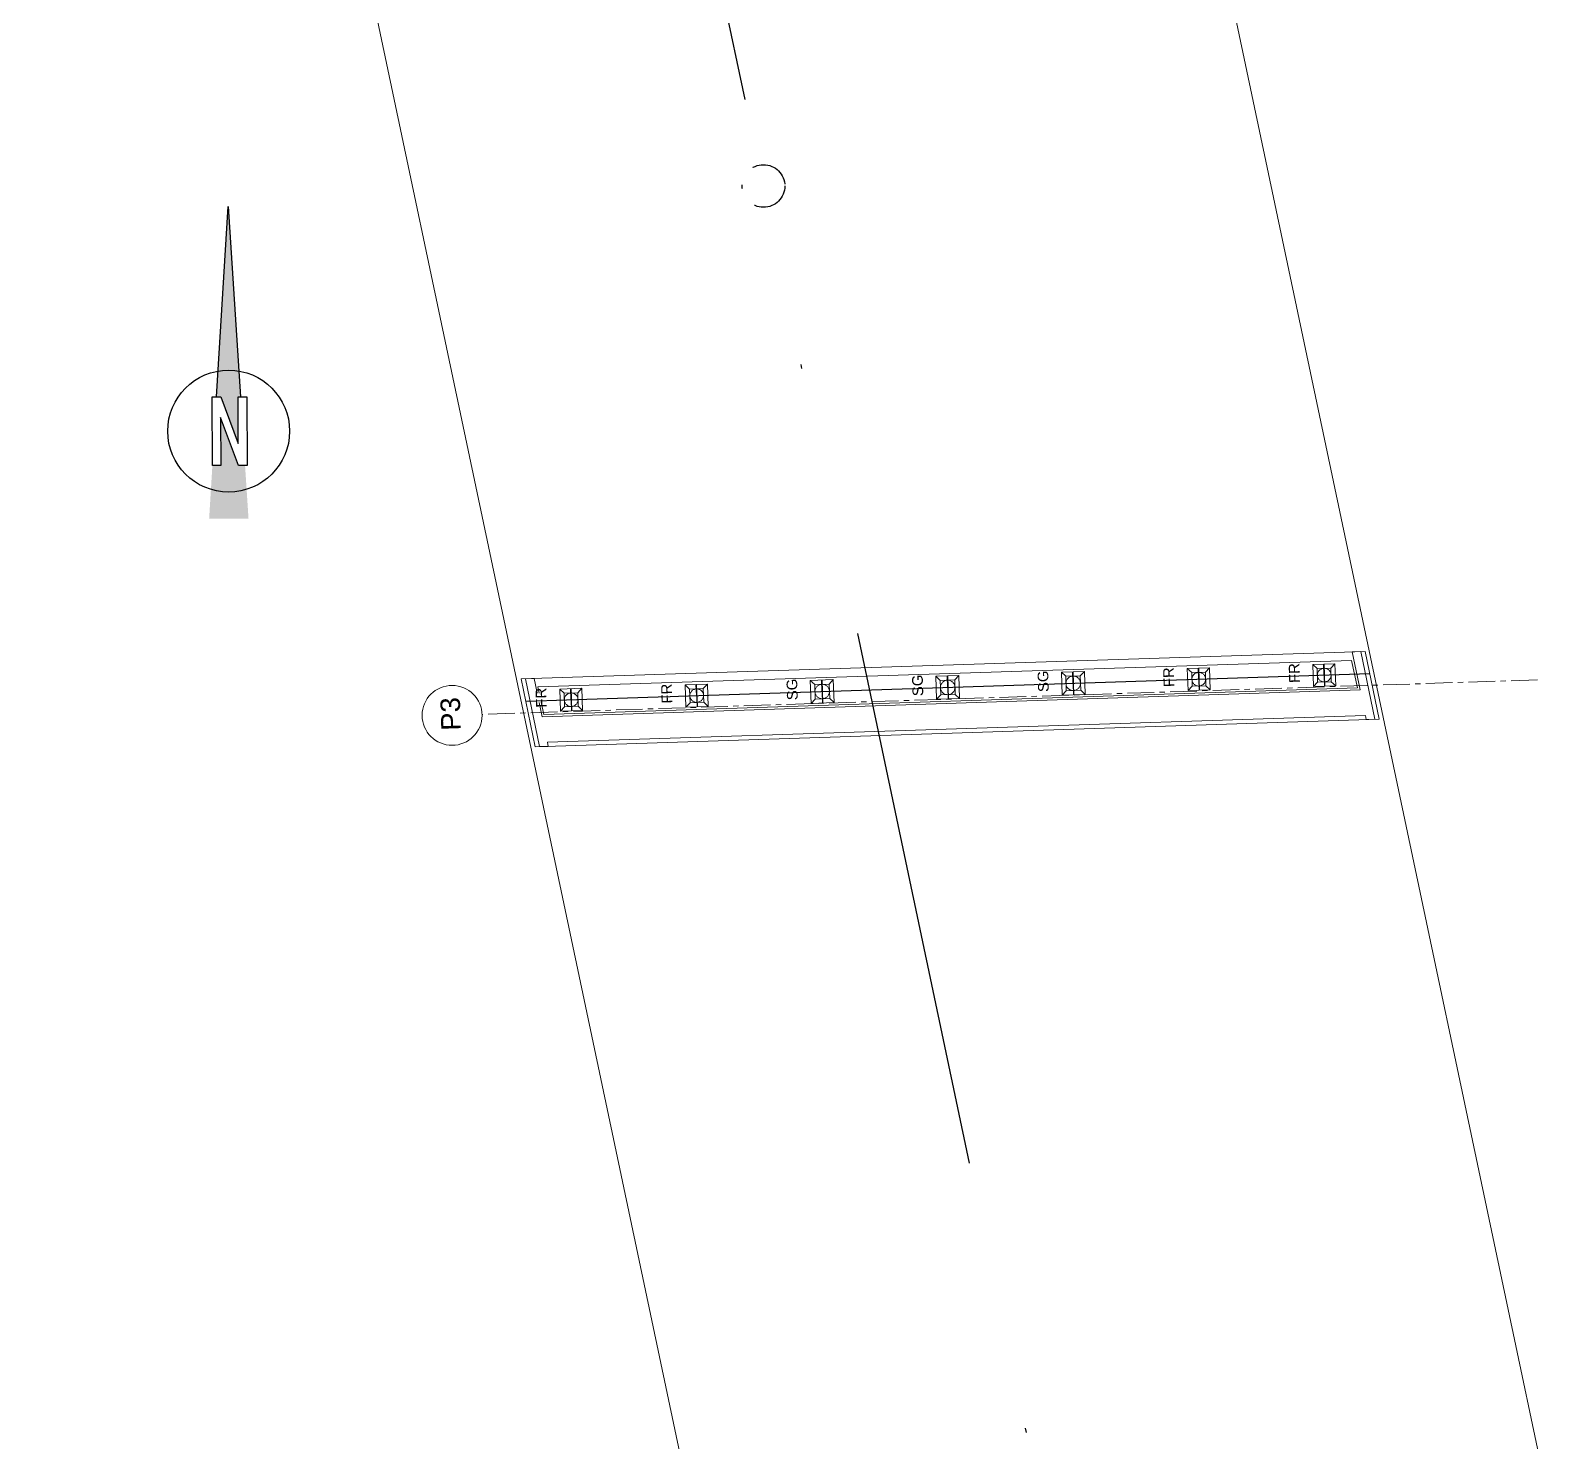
# Model space of a CAD drawing. Header units: metres. Extents: x 224457 to 224512, y 3642199 to 3642337.
# Drawn here: x 224456.53 to 224492.42, y 3642268.3 to 3642301.38 of the extents above; entities that cross this region are included whole.
import ezdxf
from ezdxf.enums import TextEntityAlignment as Align

# ---------------------------------------------------------------- set-up
doc = ezdxf.new("R2010")
doc.units = ezdxf.units.M
for name, pattern in [('CENTER', [2, 1.25, -0.25, 0.25, -0.25]), ('DASHDOT', [25.4, 12.7, -6.35, 0, -6.35]), ('Eixos TRI-312-Part4$0$DASHDOTX2', [2, 1, -0.5, 0, -0.5]), ('HIDDEN', [0.375, 0.25, -0.125])]:
    doc.linetypes.add(name, pattern=pattern)
doc.layers.add('Eixos TRI-312-Part4$0$AXIS_TRR', color=1, linetype='Eixos TRI-312-Part4$0$DASHDOTX2')
doc.layers.add('Txt Planta ICs-Part3$0$Norte Centro', color=7, linetype='Continuous')
for name, color, linetype, lineweight in [('S-BRDG-POT-BRNG', 8, 'Continuous', 20), ('S-COLS-CNTR', 253, 'CENTER', 5), ('S-CONC', 3, 'Continuous', 20), ('S-FNDN-CNTR', 1, 'CENTER', 5), ('S-TEXT-0050', 2, 'Continuous', 9), ('Traçado TRI-312-Part4$0$Shoulder', 10, 'Continuous', 5)]:
    doc.layers.add(name, color=color, linetype=linetype, lineweight=lineweight)
doc.styles.add('S-TEXT-METR-MILL-050', font='arial.ttf', dxfattribs={"height": 0.125})
doc.styles.add('S-TEXT-METR-MILL-075', font='arial.ttf', dxfattribs={"height": 0.1875})

msp = doc.modelspace()

# ---------------------------------------------------------------- hatches: boundary and pattern name
at = {"layer": 'Txt Planta ICs-Part3$0$Norte Centro'}
h = msp.add_hatch(color=256, dxfattribs=at)
h.paths.add_polyline_path([(224461.157, 3642297.2604), (224460.9223, 3642293.3983, -0.0858118), (224461.4092, 3642293.3993)])
h.paths.add_polyline_path([(224460.9824, 3642292.7948), (224461.3932, 3642291.7033), (224461.3953, 3642292.795), (224461.4487, 3642292.7951), (224461.4092, 3642293.3993, 0.0858118), (224460.9223, 3642293.3983), (224460.8856, 3642292.7942)])
h.paths.add_polyline_path([(224460.9885, 3642291.1871), (224460.7879, 3642291.1866), (224460.7537, 3642290.6232, 0.1496538), (224461.5904, 3642290.6251), (224461.5536, 3642291.1878), (224461.3985, 3642291.188), (224460.9789, 3642292.3119)])
h.paths.add_polyline_path([(224460.7537, 3642290.6232), (224460.7119, 3642289.9374), (224461.6352, 3642289.9395), (224461.5904, 3642290.6251, -0.1496538)])

# ---------------------------------------------------------------- linework, layer by layer
at = {"color": 5, "flags": 128}
for points in [[(224478.0323, 3642285.9793), (224478.0235, 3642286.2492), (224478.0411, 3642285.7095)], [(224480.9757, 3642286.0756), (224480.9669, 3642286.3454), (224480.9845, 3642285.8057)], [(224483.9191, 3642286.1718), (224483.9106, 3642286.4317), (224483.9276, 3642285.912)], [(224486.8626, 3642286.2681), (224486.8541, 3642286.5279), (224486.8711, 3642286.0082)], [(224469.2016, 3642285.6906), (224469.1932, 3642285.9505), (224469.2101, 3642285.4307)], [(224472.1451, 3642285.7868), (224472.1366, 3642286.0467), (224472.1536, 3642285.527)], [(224475.0885, 3642285.8831), (224475.0797, 3642286.1529), (224475.0973, 3642285.6132)]]:
    msp.add_lwpolyline(points, dxfattribs=at)
at = {"layer": 'Eixos TRI-312-Part4$0$AXIS_TRR', "color": 20, "linetype": 'DASHDOT', "flags": 128}
msp.add_lwpolyline([(224494.3381, 3642199.9659), (224472.4223, 3642303.8507), (224471.3045, 3642309.1337), (224470.1676, 3642314.4127), (224468.9928, 3642319.6833), (224467.7612, 3642324.9409), (224466.4539, 3642330.1802), (224465.1871, 3642334.9124), (224464.9013, 3642335.906)], dxfattribs=at)
at = {"layer": 'Eixos TRI-312-Part4$0$AXIS_TRR'}
msp.add_circle((224473.7115, 3642297.7397), 0.5, dxfattribs=at)
at = {"layer": 'S-BRDG-POT-BRNG', "color": 3, "linetype": 'HIDDEN', "ltscale": 7}
for points in [[(224477.7536, 3642286.2404), (224478.2933, 3642286.258), (224478.311, 3642285.7183), (224477.7713, 3642285.7007)], [(224480.697, 3642286.3366), (224481.2368, 3642286.3543), (224481.2544, 3642285.8145), (224480.7147, 3642285.7969)], [(224474.8098, 3642286.1441), (224475.3495, 3642286.1618), (224475.3672, 3642285.6221), (224474.8275, 3642285.6044)]]:
    msp.add_lwpolyline(points, close=True, dxfattribs=at)
for points in [[(224477.8568, 3642286.1437), (224477.7536, 3642286.2404)], [(224478.1966, 3642286.1548), (224478.2933, 3642286.258)], [(224480.8003, 3642286.2399), (224480.697, 3642286.3366)], [(224480.8003, 3642286.2399), (224481.1401, 3642286.251), (224481.1512, 3642285.9112), (224480.8114, 3642285.9001), (224480.8003, 3642286.2399)], [(224481.1401, 3642286.251), (224481.2368, 3642286.3543)], [(224474.913, 3642286.0474), (224474.8098, 3642286.1441)], [(224474.913, 3642286.0474), (224475.2529, 3642286.0585), (224475.264, 3642285.7187), (224474.9241, 3642285.7076), (224474.913, 3642286.0474)], [(224475.2529, 3642286.0585), (224475.3495, 3642286.1618)], [(224477.8568, 3642286.1437), (224478.1966, 3642286.1548), (224478.2078, 3642285.815), (224477.8679, 3642285.8039), (224477.8568, 3642286.1437)], [(224480.8114, 3642285.9001), (224480.7147, 3642285.7969)], [(224481.1512, 3642285.9112), (224481.2544, 3642285.8145)], [(224474.9241, 3642285.7076), (224474.8275, 3642285.6044)], [(224475.264, 3642285.7187), (224475.3672, 3642285.6221)], [(224477.8679, 3642285.8039), (224477.7713, 3642285.7007)], [(224478.2078, 3642285.815), (224478.311, 3642285.7183)]]:
    msp.add_lwpolyline(points, dxfattribs=at)
at = {"layer": 'S-BRDG-POT-BRNG', "color": 1, "linetype": 'HIDDEN', "ltscale": 7}
for points in [[(224483.6508, 3642286.4232), (224484.1705, 3642286.4402), (224484.1875, 3642285.9205), (224483.6678, 3642285.9035)], [(224486.5942, 3642286.5194), (224487.1139, 3642286.5364), (224487.1309, 3642286.0167), (224486.6112, 3642285.9997)], [(224468.9333, 3642285.942), (224469.453, 3642285.959), (224469.47, 3642285.4392), (224468.9503, 3642285.4222)], [(224471.8767, 3642286.0382), (224472.3964, 3642286.0552), (224472.4134, 3642285.5355), (224471.8937, 3642285.5185)]]:
    msp.add_lwpolyline(points, close=True, dxfattribs=at)
for points in [[(224483.754, 3642286.3265), (224483.6508, 3642286.4232)], [(224483.754, 3642286.3265), (224484.0738, 3642286.337), (224484.0843, 3642286.0171), (224483.7645, 3642286.0067), (224483.754, 3642286.3265)], [(224484.0738, 3642286.337), (224484.1705, 3642286.4402)], [(224486.6974, 3642286.4227), (224486.5942, 3642286.5194)], [(224486.6974, 3642286.4227), (224487.0173, 3642286.4332), (224487.0277, 3642286.1134), (224486.7079, 3642286.1029), (224486.6974, 3642286.4227)], [(224487.0173, 3642286.4332), (224487.1139, 3642286.5364)], [(224469.0365, 3642285.8453), (224468.9333, 3642285.942)], [(224469.3563, 3642285.8557), (224469.453, 3642285.959)], [(224471.9799, 3642285.9415), (224471.8767, 3642286.0382)], [(224471.9799, 3642285.9415), (224472.2998, 3642285.952), (224472.3102, 3642285.6322), (224471.9904, 3642285.6217), (224471.9799, 3642285.9415)], [(224472.2998, 3642285.952), (224472.3964, 3642286.0552)], [(224483.7645, 3642286.0067), (224483.6678, 3642285.9035)], [(224484.0843, 3642286.0171), (224484.1875, 3642285.9205)], [(224486.7079, 3642286.1029), (224486.6112, 3642285.9997)], [(224487.0277, 3642286.1134), (224487.1309, 3642286.0167)], [(224469.047, 3642285.5255), (224468.9503, 3642285.4222)], [(224469.0365, 3642285.8453), (224469.3563, 3642285.8557), (224469.3668, 3642285.5359), (224469.047, 3642285.5255), (224469.0365, 3642285.8453)], [(224469.3668, 3642285.5359), (224469.47, 3642285.4392)], [(224471.9904, 3642285.6217), (224471.8937, 3642285.5185)], [(224472.3102, 3642285.6322), (224472.4134, 3642285.5355)]]:
    msp.add_lwpolyline(points, dxfattribs=at)
at = {"layer": 'S-BRDG-POT-BRNG', "color": 3, "linetype": 'HIDDEN', "ltscale": 7}
for centre in [(224480.9757, 3642286.0756), (224475.0885, 3642285.8831), (224478.0323, 3642285.9793)]:
    msp.add_circle(centre, 0.17, dxfattribs=at)
at = {"layer": 'S-BRDG-POT-BRNG', "color": 1, "linetype": 'HIDDEN', "ltscale": 7}
for centre in [(224483.9191, 3642286.1718), (224486.8626, 3642286.2681), (224472.1451, 3642285.7868), (224469.2016, 3642285.6906)]:
    msp.add_circle(centre, 0.16, dxfattribs=at)
at = {"layer": 'S-COLS-CNTR', "color": 1, "ltscale": 0.5}
msp.add_line((224491.8671, 3642286.1565), (224467.1112, 3642285.3471), dxfattribs=at)
at = {"layer": 'S-CONC', "color": 3, "lineweight": 9, "ltscale": 0.5}
msp.add_lwpolyline([(224468.0257, 3642286.1774), (224468.3611, 3642284.5875), (224488.1538, 3642285.2347), (224487.8184, 3642286.8246)], close=True, dxfattribs=at)
at = {"layer": 'S-CONC', "color": 5, "lineweight": 9, "ltscale": 0.5}
for points in [[(224468.1272, 3642286.1808), (224468.4626, 3642284.5909), (224468.6656, 3642284.5975), (224468.6447, 3642284.6969), (224487.8283, 3642285.3241), (224487.8493, 3642285.2247), (224488.0523, 3642285.2314), (224487.7169, 3642286.8213), (224487.5139, 3642286.8146), (224487.7026, 3642285.9203), (224468.5189, 3642285.2931), (224468.3302, 3642286.1874)], [(224487.5051, 3642286.6142), (224487.6413, 3642285.9683), (224468.5592, 3642285.3444), (224468.4229, 3642285.9903)]]:
    msp.add_lwpolyline(points, close=True, dxfattribs=at)
at = {"layer": 'S-FNDN-CNTR', "linetype": 'Continuous'}
msp.add_circle((224466.4088, 3642285.3241), 0.7028, dxfattribs=at)
at = {"layer": 'Traçado TRI-312-Part4$0$Shoulder', "color": 6}
msp.add_lwpolyline([(224486.1109, 3642199.9659), (224464.5462, 3642302.1866), (224463.4318, 3642307.4531), (224462.3042, 3642312.6896), (224461.1451, 3642317.8895), (224459.9366, 3642323.0484), (224458.66, 3642328.1648), (224457.4301, 3642332.7589), (224456.5251, 3642335.906)], dxfattribs=at)
msp.add_lwpolyline([(224506.2445, 3642199.9659), (224483.8214, 3642306.2554, 0.00015), (224483.82, 3642306.2623), (224482.6978, 3642311.5658), (224481.5477, 3642316.9063), (224480.3501, 3642322.2793), (224479.0849, 3642327.6798), (224477.7333, 3642333.0969), (224476.9813, 3642335.906)], format="xyb", dxfattribs=at)
at = {"layer": 'Txt Planta ICs-Part3$0$Norte Centro', "color": 7, "linetype": 'Continuous'}
for p, q in [((224460.8856, 3642292.7944), (224461.157, 3642297.2604)), ((224461.157, 3642297.2604), (224461.4487, 3642292.7951))]:
    msp.add_line(p, q, dxfattribs=at)
at = {"layer": 'Txt Planta ICs-Part3$0$Norte Centro'}
msp.add_lwpolyline([(224460.7841, 3642292.7936), (224460.9824, 3642292.7948), (224461.3932, 3642291.7033), (224461.3953, 3642292.795), (224461.5964, 3642292.7954), (224461.6, 3642291.1877), (224461.3985, 3642291.188), (224460.9789, 3642292.3119), (224460.9885, 3642291.1871), (224460.7879, 3642291.1866)], close=True, dxfattribs=at)
msp.add_circle((224461.1689, 3642291.9906), 1.4291, dxfattribs=at)

# ---------------------------------------------------------------- texts
at = {"layer": 'S-TEXT-0050', "style": 'S-TEXT-METR-MILL-075'}
msp.add_text('P3', height=0.45894, rotation=91.87273, dxfattribs=at).set_placement((224466.3736, 3642285.3571), align=Align.MIDDLE)

# ---------------------------------------------------------------- next in the draw order: texts
at = {"layer": 'S-TEXT-0050', "ltscale": 0.5, "char_height": 0.25, "width": 0.214659, "attachment_point": 5, "rotation": 91.87273, "style": 'S-TEXT-METR-MILL-050', "bg_fill": 3, "box_fill_scale": 1, "bg_fill_color": 256, "bg_fill_transparency": 0}
for s, insert in [('SG', (224477.3288, 3642286.0269)), ('SG', (224480.2722, 3642286.1231)), ('FR', (224483.2156, 3642286.2194)), ('FR', (224486.1591, 3642286.3156)), ('FR', (224468.4981, 3642285.7381)), ('FR', (224471.4416, 3642285.8344)), ('SG', (224474.385, 3642285.9306))]:
    msp.add_mtext(s, dxfattribs=dict(at, insert=insert))

# ---------------------------------------------------------------- next in the draw order: linework, layer by layer
at = {"color": 5, "flags": 128}
msp.add_lwpolyline([(224468.1358, 3642285.6558), (224487.9284, 3642286.3029)], dxfattribs=at)

doc.saveas('drawing.dxf')
